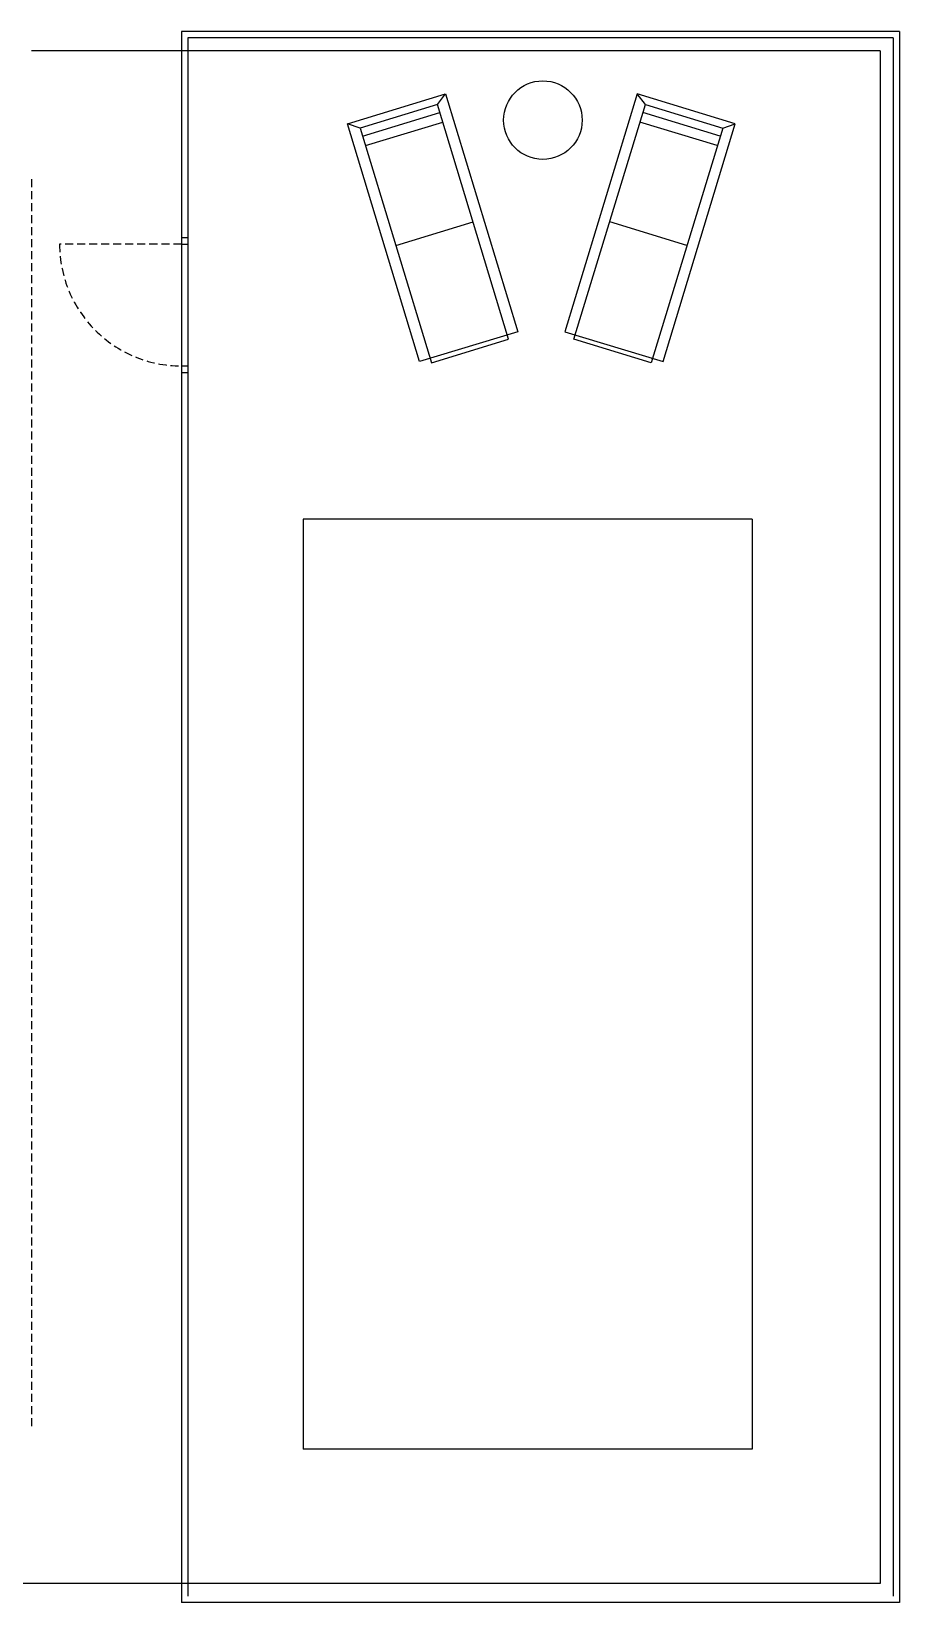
# Model space of a CAD drawing. Extents: x 37594 to 44658, y -15488 to -11373.
# Drawn here: x 43981 to 44658, y -12980 to -11756 of the extents above; entities that cross this region are included whole.
import ezdxf

# ---------------------------------------------------------------- set-up
doc = ezdxf.new("R2010")
doc.units = 0
doc.header["$LTSCALE"] = 25
doc.header["$MEASUREMENT"] = 0
doc.linetypes.add('RAYITAS', pattern=[0.375, 0.25, -0.125])
for name, color, linetype in [('MUEBLES', 4, 'CONTINUOUS'), ('PAVIMENTOS', 4, 'CONTINUOUS'), ('PLANTA', 7, 'CONTINUOUS')]:
    doc.layers.add(name, color=color, linetype=linetype)

msp = doc.modelspace()

# ---------------------------------------------------------------- linework, layer by layer
at = {"layer": 'MUEBLES'}
for p, q in [((44297.8, -11812.6), (44304.2, -11804.4)), ((44460, -11812.6), (44453.6, -11804.4)), ((44237.5, -11831), (44227.7, -11827.7)), ((44239.4, -11837.2, 30.2), (44299.7, -11818.8)), ((44241.7, -11844.7), (44302, -11826.4)), ((44516.1, -11844.7), (44455.8, -11826.4)), ((44518.4, -11837.2, 30.2), (44458.1, -11818.8)), ((44520.3, -11831), (44530.1, -11827.7)), ((44265.4, -11922.4), (44325.6, -11904.1)), ((44492.4, -11922.4), (44432.2, -11904.1))]:
    msp.add_line(p, q, dxfattribs=at)
for points in [[(44227.7, -11827.7), (44304.2, -11804.4), (44360.5, -11989.7), (44284, -12012.9)], [(44293.2, -12013.9), (44353.4, -11995.6), (44297.8, -11812.6), (44237.5, -11831)], [(44530.1, -11827.7), (44453.6, -11804.4), (44397.3, -11989.7), (44473.8, -12012.9)], [(44464.6, -12013.9), (44404.3, -11995.6), (44460, -11812.6), (44520.3, -11831)]]:
    msp.add_lwpolyline(points, close=True, dxfattribs=at)
msp.add_circle((44380.1, -11824.8), 30.6, dxfattribs=at)
at = {"layer": 'PAVIMENTOS'}
msp.add_line((44464.7, -12010.2), (44465.8, -12010.2), dxfattribs=at)
msp.add_line((44464.7, -12010.2), (44465.8, -12010.2), dxfattribs=at)
at = {"layer": 'PLANTA'}
for p, q in [((44658.2, -11755.7), (44098.2, -11755.7)), ((44098.2, -11755.7), (44098.2, -12980.2)), ((44653.2, -11760.7), (44103.2, -11760.7)), ((44103.2, -11760.7), (44103.2, -12975.2)), ((44653.2, -11760.7), (44653.2, -12975.2)), ((44658.2, -11755.7), (44658.2, -12980.2)), ((44643.2, -11770.7), (43981.2, -11770.7)), ((44643.2, -11770.7), (44643.2, -12965.2)), ((44098.2, -11916.4), (44103.2, -11916.4)), ((44098.2, -11921.4), (44103.2, -11921.4)), ((44098.2, -12016.4), (44103.2, -12016.4)), ((44098.2, -12021.4), (44103.2, -12021.4)), ((44193.2, -12135.7), (44193.2, -12860.7)), ((44543.2, -12135.7), (44193.2, -12135.7)), ((44543.2, -12135.7), (44543.2, -12860.7)), ((44543.2, -12860.7), (44193.2, -12860.7)), ((44643.2, -12965.2), (43294.3, -12965.2)), ((44658.2, -12980.2), (44098.2, -12980.2))]:
    msp.add_line(p, q, dxfattribs=at)
at = {"layer": 'PLANTA', "linetype": 'RAYITAS'}
for p, q in [((43981.2, -11870.7), (43981.2, -12843.7)), ((44098.2, -11921.4), (44003.2, -11921.4))]:
    msp.add_line(p, q, dxfattribs=at)
msp.add_arc((44098.2, -11921.4), 95, 180, 270, dxfattribs=at)

doc.saveas('drawing.dxf')
